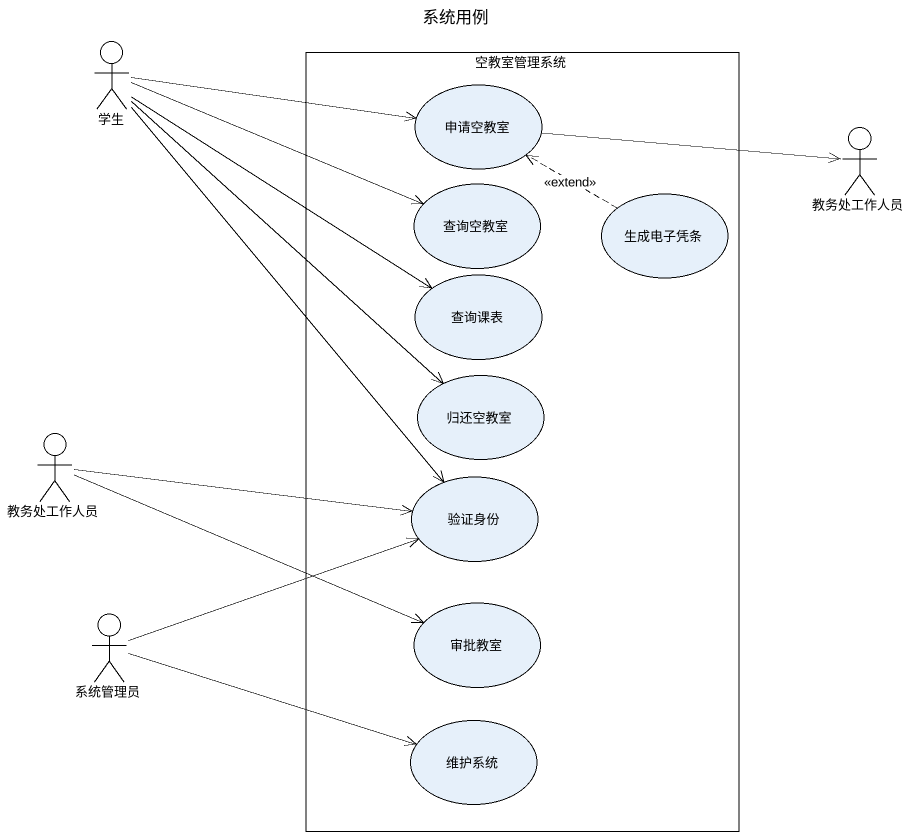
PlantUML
@startuml
title 系统用例
actor 学生
rectangle 空教室管理系统 {
  usecase 申请空教室
  usecase 查询空教室
  usecase 生成电子凭条
  usecase 查询课表
  usecase 归还空教室
  usecase 验证身份
  usecase 审批教室
  usecase 维护系统
}
actor 教务处工作人员
actor "教务处工作人员" as 教务处工作人员_2
actor 系统管理员
学生 -right-> 申请空教室
学生 -right-> 查询空教室
学生 --> 查询课表
学生 --> 归还空教室
学生 --> 验证身份
申请空教室 -right-> 教务处工作人员
生成电子凭条 .left.> 申请空教室 : <<extend>>
教务处工作人员_2 -right-> 验证身份
教务处工作人员_2 -right-> 审批教室
系统管理员 -right-> 验证身份
系统管理员 -right-> 维护系统
@enduml
